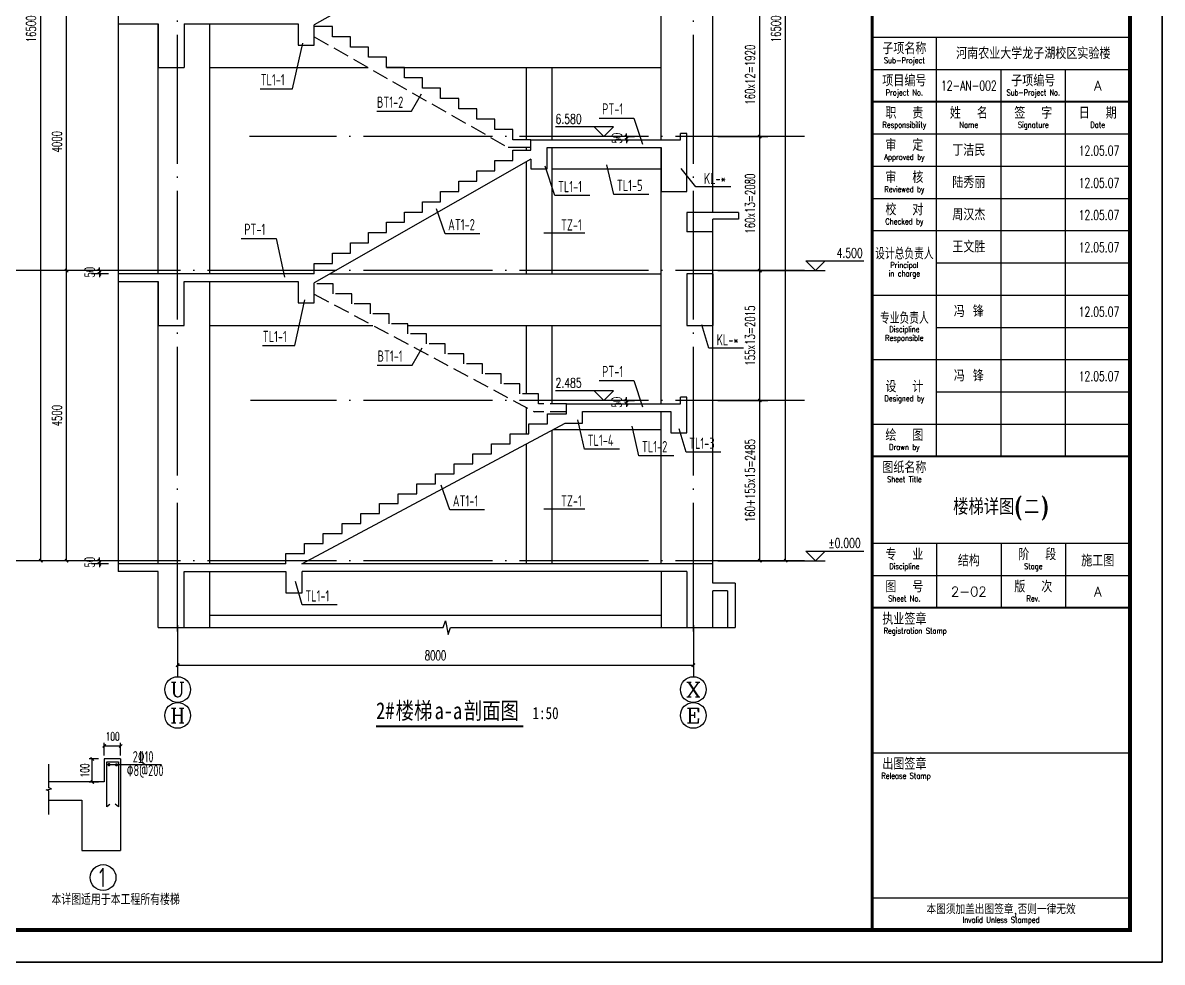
# Model space of a CAD drawing. Extents: x 239268 to 489116, y -316056 to -246175.
# Drawn here: x 287227 to 304902, y -311002 to -296427 of the extents above; entities that cross this region are included whole.
import ezdxf
from ezdxf.enums import TextEntityAlignment as Align

# ---------------------------------------------------------------- set-up
doc = ezdxf.new("R2010")
doc.units = 0
doc.header["$LTSCALE"] = 1000
doc.header["$MEASUREMENT"] = 0
doc.linetypes.add('DASH', pattern=[0.35, 0.25, -0.1])
doc.linetypes.add('DOTE', pattern=[2.42, 2, -0.2, 0.02, -0.2])
doc.layers.get('0').update_dxf_attribs({"linetype": 'CONTINUOUS'})
doc.layers.get('Defpoints').update_dxf_attribs({"color": 6, "linetype": 'CONTINUOUS'})
for name, color, linetype in [('3-ban', 84, 'CONTINUOUS'), ('3-liang-s', 120, 'CONTINUOUS'), ('A-STRUC', 4, 'CONTINUOUS'), ('A-墙线', 2, 'CONTINUOUS'), ('AXIS', 3, 'CONTINUOUS'), ('AXIS_TEXT', 7, 'CONTINUOUS'), ('DIM', 4, 'CONTINUOUS'), ('DIM_ELEV', 3, 'CONTINUOUS'), ('DIM_SYMB', 3, 'CONTINUOUS'), ('DOTE', 26, 'DOTE'), ('MY轴线尺寸', 3, 'CONTINUOUS'), ('PUB_DIM', 3, 'CONTINUOUS'), ('PUB_TEXT', 7, 'CONTINUOUS'), ('rein', 1, 'CONTINUOUS'), ('s-plane-dim', 11, 'CONTINUOUS'), ('WALL', 2, 'CONTINUOUS'), ('图框', 85, 'CONTINUOUS'), ('看线', 87, 'CONTINUOUS')]:
    doc.layers.add(name, color=color, linetype=linetype)
doc.styles.add('_TCH_AXIS', font='COMPLEX', dxfattribs={"bigfont": 'GBCBIG'})
doc.styles.add('_TCH_DIM', font='SIMPLEX', dxfattribs={"bigfont": 'GBCBIG'})
doc.styles.add('COMPLEX', font='COMPLEX')
doc.styles.add('DIM_FONT', font='SIMPLEX.shx', dxfattribs={"width": 0.65})
doc.styles.add('TKZ1_tjhts.shx', font='tjromant.shx', dxfattribs={"bigfont": 'tjhts.shx'})
doc.styles.add('TKZ2_tjkts.shx', font='tjromant.shx', dxfattribs={"bigfont": 'tjkts.shx'})
doc.styles.add('TSSD_Rein', font='Tssdeng.shx', dxfattribs={"width": 0.7, "bigfont": 'hztxt.shx'})
doc.styles.add('房间名称', font='SIMHEI.TTF', dxfattribs={"width": 0.8})
doc.dimstyles.new('DIMN50', dxfattribs={"dimscale": 0.5, "dimtxt": 300, "dimasz": 100, "dimexe": 250, "dimexo": 300, "dimgap": 150, "dimtad": 1, "dimdec": 0, "dimzin": 0, "dimdsep": 46, "dimtxsty": 'DIM_FONT', "dimblk": 'ARCHTICK', "dimcen": 0.09, "dimclrt": 7, "dimazin": 2, "dimtfac": 1, "dimtdec": 0, "dimtix": 1, "dimtmove": 2, "dimatfit": 3, "dimfxl": 0, "dimtolj": 1, "dimtzin": 0, "dimarcsym": 0})

# ---------------------------------------------------------------- blocks, each defined once
blk = doc.blocks.new('_ArchTick')
at = {"color": 0, "linetype": 'ByBlock', "const_width": 0.4}
blk.add_lwpolyline([(-0.5, -0.5), (0.5, 0.5)], dxfattribs=at)
blk = doc.blocks.new('*D500')
at = {"layer": 'AXIS', "color": 0, "lineweight": -2}
for p, q in [((289629, -305801), (289629, -306518)), ((297629, -305801), (297629, -306518)), ((289629, -306393), (297629, -306393))]:
    blk.add_line(p, q, dxfattribs=at)
at = {"layer": 'Defpoints', "color": 0}
for p in [(289629, -305651), (297629, -305651), (297629, -306393)]:
    blk.add_point(p, dxfattribs=at)
at = {"layer": 'AXIS', "color": 0, "lineweight": -2, "xscale": 50, "yscale": 50, "zscale": 50, "rotation": 180}
blk.add_blockref('_ArchTick', (289629, -306393), dxfattribs=at)
at = {"layer": 'AXIS', "color": 0, "lineweight": -2, "xscale": 50, "yscale": 50, "zscale": 50}
blk.add_blockref('_ArchTick', (297629, -306393), dxfattribs=at)
at = {"layer": 'AXIS', "color": 7, "insert": (293629, -306243), "char_height": 150, "attachment_point": 5, "style": 'DIM_FONT'}
blk.add_mtext('\\A1;8000', dxfattribs=at)
blk = doc.blocks.new('*D501')
at = {"layer": 'Defpoints', "color": 0}
for p in [(297860, -288272), (299060, -288272), (297860, -304772)]:
    blk.add_point(p, dxfattribs=at)
at = {"layer": 'PUB_DIM', "color": 0, "lineweight": -2}
for p, q in [((298010, -288272), (299185, -288272)), ((299060, -304772), (299060, -288272)), ((298010, -304772), (299185, -304772))]:
    blk.add_line(p, q, dxfattribs=at)
at = {"layer": 'PUB_DIM', "color": 0, "lineweight": -2, "xscale": 50, "yscale": 50, "zscale": 50}
for p, rotation in [((299060, -288272), 90), ((299060, -304772), 270)]:
    blk.add_blockref('_ArchTick', p, dxfattribs=dict(at, rotation=rotation))
at = {"layer": 'PUB_DIM', "color": 7, "insert": (298910, -296522), "char_height": 150, "attachment_point": 5, "rotation": 90, "style": 'DIM_FONT'}
blk.add_mtext('\\A1;16500', dxfattribs=at)
blk = doc.blocks.new('*D502')
at = {"layer": 'Defpoints', "color": 0}
for p in [(297860, -302287), (298660, -302287), (297860, -304772)]:
    blk.add_point(p, dxfattribs=at)
at = {"layer": 'PUB_DIM', "color": 0, "lineweight": -2}
for p, q in [((298010, -302287), (298785, -302287)), ((298660, -304772), (298660, -302287)), ((298010, -304772), (298785, -304772))]:
    blk.add_line(p, q, dxfattribs=at)
at = {"layer": 'PUB_DIM', "color": 0, "lineweight": -2, "xscale": 50, "yscale": 50, "zscale": 50}
for p, rotation in [((298660, -302287), 90), ((298660, -304772), 270)]:
    blk.add_blockref('_ArchTick', p, dxfattribs=dict(at, rotation=rotation))
at = {"layer": 'PUB_DIM', "color": 7, "insert": (298510, -303530), "char_height": 150, "attachment_point": 5, "rotation": 90, "style": 'DIM_FONT'}
blk.add_mtext('\\A1;160+155x15=2485', dxfattribs=at)
blk = doc.blocks.new('*D503')
at = {"layer": 'Defpoints', "color": 0}
for p in [(297860, -300272), (298660, -300272), (297860, -302287)]:
    blk.add_point(p, dxfattribs=at)
at = {"layer": 'PUB_DIM', "color": 0, "lineweight": -2}
for p, q in [((298010, -300272), (298785, -300272)), ((298660, -302287), (298660, -300272)), ((298010, -302287), (298785, -302287))]:
    blk.add_line(p, q, dxfattribs=at)
at = {"layer": 'PUB_DIM', "color": 0, "lineweight": -2, "xscale": 50, "yscale": 50, "zscale": 50}
for p, rotation in [((298660, -300272), 90), ((298660, -302287), 270)]:
    blk.add_blockref('_ArchTick', p, dxfattribs=dict(at, rotation=rotation))
at = {"layer": 'PUB_DIM', "color": 7, "insert": (298510, -301280), "char_height": 150, "attachment_point": 5, "rotation": 90, "style": 'DIM_FONT'}
blk.add_mtext('\\A1;155x13=2015', dxfattribs=at)
blk = doc.blocks.new('*D504')
at = {"layer": 'Defpoints', "color": 0}
for p in [(297860, -298192), (298660, -298192), (297860, -300272)]:
    blk.add_point(p, dxfattribs=at)
at = {"layer": 'PUB_DIM', "color": 0, "lineweight": -2}
for p, q in [((298010, -298192), (298785, -298192)), ((298660, -300272), (298660, -298192)), ((298010, -300272), (298785, -300272))]:
    blk.add_line(p, q, dxfattribs=at)
at = {"layer": 'PUB_DIM', "color": 0, "lineweight": -2, "xscale": 50, "yscale": 50, "zscale": 50}
for p, rotation in [((298660, -298192), 90), ((298660, -300272), 270)]:
    blk.add_blockref('_ArchTick', p, dxfattribs=dict(at, rotation=rotation))
at = {"layer": 'PUB_DIM', "color": 7, "insert": (298510, -299232), "char_height": 150, "attachment_point": 5, "rotation": 90, "style": 'DIM_FONT'}
blk.add_mtext('\\A1;160x13=2080', dxfattribs=at)
blk = doc.blocks.new('*D505')
at = {"layer": 'Defpoints', "color": 0}
for p in [(297860, -296272), (298660, -296272), (297860, -298192)]:
    blk.add_point(p, dxfattribs=at)
at = {"layer": 'PUB_DIM', "color": 0, "lineweight": -2}
for p, q in [((298010, -296272), (298785, -296272)), ((298660, -298192), (298660, -296272)), ((298010, -298192), (298785, -298192))]:
    blk.add_line(p, q, dxfattribs=at)
at = {"layer": 'PUB_DIM', "color": 0, "lineweight": -2, "xscale": 50, "yscale": 50, "zscale": 50}
for p, rotation in [((298660, -296272), 90), ((298660, -298192), 270)]:
    blk.add_blockref('_ArchTick', p, dxfattribs=dict(at, rotation=rotation))
at = {"layer": 'PUB_DIM', "color": 7, "insert": (298510, -297232), "char_height": 150, "attachment_point": 5, "rotation": 90, "style": 'DIM_FONT'}
blk.add_mtext('\\A1;160x12=1920', dxfattribs=at)
blk = doc.blocks.new('*D511')
at = {"layer": 'Defpoints', "color": 0}
for p in [(287506, -288272), (288706, -288272), (288706, -304772)]:
    blk.add_point(p, dxfattribs=at)
at = {"layer": 'PUB_DIM', "color": 0, "lineweight": -2}
for p, q in [((288556, -288272), (287381, -288272)), ((287506, -304772), (287506, -288272)), ((288556, -304772), (287381, -304772))]:
    blk.add_line(p, q, dxfattribs=at)
at = {"layer": 'PUB_DIM', "color": 0, "lineweight": -2, "xscale": 50, "yscale": 50, "zscale": 50}
for p, rotation in [((287506, -288272), 90), ((287506, -304772), 270)]:
    blk.add_blockref('_ArchTick', p, dxfattribs=dict(at, rotation=rotation))
at = {"layer": 'PUB_DIM', "color": 7, "insert": (287356, -296522), "char_height": 150, "attachment_point": 5, "rotation": 90, "style": 'DIM_FONT'}
blk.add_mtext('\\A1;16500', dxfattribs=at)
blk = doc.blocks.new('*D512')
at = {"layer": 'Defpoints', "color": 0}
for p in [(287906, -300272), (288706, -300272), (288706, -304772)]:
    blk.add_point(p, dxfattribs=at)
at = {"layer": 'PUB_DIM', "color": 0, "lineweight": -2}
for p, q in [((288556, -300272), (287781, -300272)), ((287906, -304772), (287906, -300272)), ((288556, -304772), (287781, -304772))]:
    blk.add_line(p, q, dxfattribs=at)
at = {"layer": 'PUB_DIM', "color": 0, "lineweight": -2, "xscale": 50, "yscale": 50, "zscale": 50}
for p, rotation in [((287906, -300272), 90), ((287906, -304772), 270)]:
    blk.add_blockref('_ArchTick', p, dxfattribs=dict(at, rotation=rotation))
at = {"layer": 'PUB_DIM', "color": 7, "insert": (287756, -302522), "char_height": 150, "attachment_point": 5, "rotation": 90, "style": 'DIM_FONT'}
blk.add_mtext('\\A1;4500', dxfattribs=at)
blk = doc.blocks.new('*D513')
at = {"layer": 'Defpoints', "color": 0}
for p in [(287906, -296272), (288706, -296272), (288706, -300272)]:
    blk.add_point(p, dxfattribs=at)
at = {"layer": 'PUB_DIM', "color": 0, "lineweight": -2}
for p, q in [((288556, -296272), (287781, -296272)), ((287906, -300272), (287906, -296272)), ((288556, -300272), (287781, -300272))]:
    blk.add_line(p, q, dxfattribs=at)
at = {"layer": 'PUB_DIM', "color": 0, "lineweight": -2, "xscale": 50, "yscale": 50, "zscale": 50}
for p, rotation in [((287906, -296272), 90), ((287906, -300272), 270)]:
    blk.add_blockref('_ArchTick', p, dxfattribs=dict(at, rotation=rotation))
at = {"layer": 'PUB_DIM', "color": 7, "insert": (287756, -298272), "char_height": 150, "attachment_point": 5, "rotation": 90, "style": 'DIM_FONT'}
blk.add_mtext('\\A1;4000', dxfattribs=at)
blk = doc.blocks.new('_AXISO')
blk.add_circle((0, 0), 0.5)
at = {"layer": 'AXIS_TEXT', "style": 'COMPLEX', "width": 1.041667}
blk.add_attdef('A', text='', height=0.56, dxfattribs=at).set_placement((-0.25, -0.28), (0.25, -0.28), align=Align.FIT)
blk = doc.blocks.new('TJAD_TK_A1')
for p, q in [((1251.38, 643.45), (1331.38, 643.45)), ((1271.38, 513.45), (1271.38, 643.45)), ((1251.38, 633.45), (1331.38, 633.45)), ((1291.38, 513.45), (1291.38, 633.45)), ((1311.38, 513.45), (1311.38, 633.45)), ((1251.38, 613.45), (1331.38, 613.45)), ((1251.38, 603.45), (1331.38, 603.45)), ((1251.38, 593.45), (1331.38, 593.45)), ((1251.38, 583.45), (1331.38, 583.45)), ((1271.38, 573.45), (1331.38, 573.45)), ((1251.38, 563.45), (1331.38, 563.45)), ((1271.38, 553.45), (1331.38, 553.45)), ((1251.38, 543.45), (1331.38, 543.45)), ((1271.38, 533.45), (1331.38, 533.45)), ((1251.38, 523.45), (1331.38, 523.45)), ((1251.38, 486.45), (1331.38, 486.45)), ((1271.38, 486.45), (1271.38, 466.45)), ((1291.38, 486.45), (1291.38, 466.45)), ((1311.38, 486.45), (1311.38, 466.45)), ((1251.38, 476.45), (1331.38, 476.45)), ((1251.38, 421.45), (1331.38, 421.45)), ((1251.38, 376.45), (1331.38, 376.45))]:
    blk.add_line(p, q)
for points, const_width in [([(1251.38, 940.45), (1251.38, 366.45)], 1), ([(1251.38, 623.45), (1331.38, 623.45)], 0.6), ([(1251.38, 513.45), (1331.38, 513.45)], 0.6), ([(1251.38, 466.45), (1331.38, 466.45)], 0.6)]:
    blk.add_lwpolyline(points, dxfattribs=dict(const_width=const_width))
at = {"layer": '图框'}
for p, q in [((1341.38, 356.45), (1341.38, 950.45)), ((500.38, 356.45), (1341.38, 356.45))]:
    blk.add_line(p, q, dxfattribs=at)
at = {"layer": '图框', "const_width": 1.2}
blk.add_lwpolyline([(1331.38, 940.45), (525.38, 940.45), (525.38, 366.45), (1331.38, 366.45)], close=True, dxfattribs=at)
at = {"style": 'TKZ2_tjkts.shx'}
for s, height, p in [('子项名称', 3.6, (1261.38, 640)), ('项目编号', 3.6, (1261.38, 630)), ('签  字', 3.6, (1301.38, 620)), ('职  责', 3.6, (1261.38, 620)), ('姓  名', 3.6, (1281.38, 620)), ('日  期', 3.6, (1321.38, 620)), ('审  定', 3.6, (1261.38, 610)), ('审  核', 3.6, (1261.38, 600)), ('校  对', 3.6, (1261.38, 590)), ('设  计', 3.6, (1261.38, 535.1)), ('绘  图', 3.6, (1261.38, 520)), ('图纸名称', 3.6, (1261.38, 510)), ('专  业', 3.6, (1261.38, 483)), (' 阶  段', 3.6, (1301.38, 483)), ('图  号', 3.6, (1261.38, 473)), ('版  次', 3.6, (1301.38, 473)), ('执业签章', 3.6, (1261.38, 463)), ('出图签章', 3.6, (1261.38, 418)), ('本图须加盖出图签章,否则一律无效', 3, (1291.38, 372.88))]:
    blk.add_text(s, height=height, dxfattribs=at).set_placement(p, align=Align.MIDDLE_CENTER)
at = {"style": 'TKZ2_tjkts.shx', "width": 0.8}
for s, height, p in [('Sub-Project', 1.8, (1261.38, 636.3)), ('Project No.', 1.8, (1261.38, 626.3)), ('Responsibility', 1.8, (1261.38, 616.3)), ('Name', 1.8, (1281.38, 616.3)), ('Signature', 1.8, (1301.38, 616.3)), ('Date', 1.8, (1321.38, 616.3)), ('Approved by', 1.8, (1261.38, 606.3)), ('Reviewed by', 1.8, (1261.38, 596.3)), ('Checked by', 1.8, (1261.38, 586.3)), ('设计总负责人', 3.6, (1261.38, 576.33)), ('Principal', 1.8, (1261.38, 572.8)), ('in charge', 1.8, (1261.38, 570.15)), ('专业负责人', 3.6, (1261.38, 556.33)), ('Discipline', 1.8, (1261.38, 552.87)), ('Responsible', 1.8, (1261.38, 550.15)), ('Designed by', 1.8, (1261.38, 531.4)), ('Drawn by', 1.8, (1261.38, 516.3)), ('Sheet Title', 1.8, (1261.38, 506.3)), ('Discipline', 1.8, (1261.38, 479.3)), ('Stage', 1.8, (1301.38, 479.3)), ('Sheet No.', 1.8, (1261.38, 469.3)), ('Rev.', 1.8, (1301.38, 469.3)), ('Registration Stamp', 1.8, (1264.74, 459.3)), ('Release Stamp', 1.8, (1261.89, 414.3)), ('Invalid Unless Stamped', 1.8, (1291.38, 369.62))]:
    blk.add_text(s, height=height, dxfattribs=at).set_placement(p, align=Align.MIDDLE_CENTER)
at = {"layer": '图框', "style": 'TKZ2_tjkts.shx'}
blk.add_text('子项编号', height=3.6, dxfattribs=at).set_placement((1301.38, 630), align=Align.MIDDLE_CENTER)
at = {"layer": '图框', "style": 'TKZ2_tjkts.shx', "width": 0.7}
blk.add_text('Sub-Project No.', height=1.8, dxfattribs=at).set_placement((1301.38, 626.3), align=Align.MIDDLE_CENTER)
blk = doc.blocks.new('*D706')
at = {"layer": 'Defpoints', "color": 0}
for p in [(288744, -307647), (288490, -307847), (288744, -307847)]:
    blk.add_point(p, dxfattribs=at)
at = {"layer": 'DIM', "lineweight": -2}
for p, q in [((288490, -307797), (288490, -307597)), ((288490, -307647), (288744, -307647)), ((288744, -307797), (288744, -307597))]:
    blk.add_line(p, q, dxfattribs=at)
at = {"layer": 'DIM', "lineweight": -2, "xscale": 50, "yscale": 50, "zscale": 50, "rotation": 180}
blk.add_blockref('_ArchTick', (288490, -307647), dxfattribs=at)
at = {"layer": 'DIM', "lineweight": -2, "xscale": 50, "yscale": 50, "zscale": 50}
blk.add_blockref('_ArchTick', (288744, -307647), dxfattribs=at)
at = {"layer": 'DIM', "color": 3, "insert": (288621, -307499), "char_height": 130, "attachment_point": 5, "style": 'DIM_FONT'}
blk.add_mtext('\\A1;100', dxfattribs=at)
blk = doc.blocks.new('*D707')
at = {"layer": 'Defpoints', "color": 0}
for p in [(288304, -307847), (288450, -307847), (288450, -308206)]:
    blk.add_point(p, dxfattribs=at)
at = {"layer": 'DIM', "lineweight": -2}
for p, q in [((288400, -307847), (288254, -307847)), ((288304, -308206), (288304, -307847)), ((288400, -308206), (288254, -308206))]:
    blk.add_line(p, q, dxfattribs=at)
at = {"layer": 'DIM', "lineweight": -2, "xscale": 50, "yscale": 50, "zscale": 50}
for p, rotation in [((288304, -307847), 90), ((288304, -308206), 270)]:
    blk.add_blockref('_ArchTick', p, dxfattribs=dict(at, rotation=rotation))
at = {"layer": 'DIM', "color": 3, "insert": (288189, -308026), "char_height": 130, "attachment_point": 5, "rotation": 90, "style": 'DIM_FONT'}
blk.add_mtext('\\A1;100', dxfattribs=at)
blk = doc.blocks.new('*D718')
at = {"layer": '3-liang-s', "color": 0, "lineweight": -2}
for p, q in [((288415, -304772), (288415, -304722)), ((288556, -304772), (288290, -304772)), ((288556, -304822), (288290, -304822)), ((288415, -304772), (288415, -304822)), ((288415, -304822), (288415, -304872))]:
    blk.add_line(p, q, dxfattribs=at)
at = {"layer": 'Defpoints', "color": 0}
for p in [(288415, -304822), (288706, -304772), (288706, -304822)]:
    blk.add_point(p, dxfattribs=at)
at = {"layer": '3-liang-s', "color": 0, "lineweight": -2, "xscale": 50, "yscale": 50, "zscale": 50}
for p, rotation in [((288415, -304772), 270), ((288415, -304822), 90)]:
    blk.add_blockref('_ArchTick', p, dxfattribs=dict(at, rotation=rotation))
at = {"layer": '3-liang-s', "color": 7, "insert": (288265, -304797), "char_height": 150, "attachment_point": 5, "rotation": 90, "style": 'DIM_FONT'}
blk.add_mtext('\\A1;50', dxfattribs=at)
blk = doc.blocks.new('*D719')
at = {"layer": '3-liang-s', "color": 0, "lineweight": -2}
for p, q in [((296591, -302287), (296591, -302237)), ((296553, -302287), (296716, -302287)), ((296553, -302337), (296716, -302337)), ((296591, -302287), (296591, -302337)), ((296591, -302337), (296591, -302387))]:
    blk.add_line(p, q, dxfattribs=at)
at = {"layer": 'Defpoints', "color": 0}
for p in [(296403, -302287), (296403, -302337), (296591, -302337)]:
    blk.add_point(p, dxfattribs=at)
at = {"layer": '3-liang-s', "color": 0, "lineweight": -2, "xscale": 50, "yscale": 50, "zscale": 50}
for p, rotation in [((296591, -302287), 270), ((296591, -302337), 90)]:
    blk.add_blockref('_ArchTick', p, dxfattribs=dict(at, rotation=rotation))
at = {"layer": '3-liang-s', "color": 7, "insert": (296441, -302312), "char_height": 150, "attachment_point": 5, "rotation": 90, "style": 'DIM_FONT'}
blk.add_mtext('\\A1;50', dxfattribs=at)
blk = doc.blocks.new('*D720')
at = {"layer": '3-liang-s', "color": 0, "lineweight": -2}
for p, q in [((296592, -298192), (296592, -298142)), ((296592, -298192), (296592, -298242)), ((296592, -298242), (296592, -298292)), ((296597, -298192), (296717, -298192)), ((296597, -298242), (296717, -298242))]:
    blk.add_line(p, q, dxfattribs=at)
at = {"layer": 'Defpoints', "color": 0}
for p in [(296447, -298192), (296447, -298242), (296592, -298242)]:
    blk.add_point(p, dxfattribs=at)
at = {"layer": '3-liang-s', "color": 0, "lineweight": -2, "xscale": 50, "yscale": 50, "zscale": 50}
for p, rotation in [((296592, -298192), 270), ((296592, -298242), 90)]:
    blk.add_blockref('_ArchTick', p, dxfattribs=dict(at, rotation=rotation))
at = {"layer": '3-liang-s', "color": 7, "insert": (296442, -298217), "char_height": 150, "attachment_point": 5, "rotation": 90, "style": 'DIM_FONT'}
blk.add_mtext('\\A1;50', dxfattribs=at)
blk = doc.blocks.new('*D723')
at = {"layer": '3-liang-s', "color": 0, "lineweight": -2}
for p, q in [((288556, -300272), (288290, -300272)), ((288415, -300272), (288415, -300222)), ((288415, -300272), (288415, -300322)), ((288556, -300322), (288290, -300322)), ((288415, -300322), (288415, -300372))]:
    blk.add_line(p, q, dxfattribs=at)
at = {"layer": 'Defpoints', "color": 0}
for p in [(288706, -300272), (288415, -300322), (288706, -300322)]:
    blk.add_point(p, dxfattribs=at)
at = {"layer": '3-liang-s', "color": 0, "lineweight": -2, "xscale": 50, "yscale": 50, "zscale": 50}
for p, rotation in [((288415, -300272), 270), ((288415, -300322), 90)]:
    blk.add_blockref('_ArchTick', p, dxfattribs=dict(at, rotation=rotation))
at = {"layer": '3-liang-s', "color": 7, "insert": (288265, -300297), "char_height": 150, "attachment_point": 5, "rotation": 90, "style": 'DIM_FONT'}
blk.add_mtext('\\A1;50', dxfattribs=at)

msp = doc.modelspace()

# ---------------------------------------------------------------- linework, layer by layer
at = {"layer": '3-ban'}
msp.add_line((288545.1, -307933.6), (289378.3, -307933.6), dxfattribs=at)
for points in [[(290909.5, -297450.6), (291411, -297450.6), (291570.5, -296742.8)], [(292717.1, -297799.4), (293257.9, -297799.4), (293412.7, -297529.7)], [(296167.3, -297904.2), (296708, -297904.2), (296838.3, -298311.3)], [(296023, -299108.6), (295482.2, -299108.6), (295328, -298650.2)], [(296936.1, -299090.3), (296395.3, -299090.3), (296289.3, -298631.9)], [(298209.6, -298974.4), (297668.8, -298974.4), (297439.3, -298688.9)], [(294318.6, -299699), (293777.8, -299699), (293644.7, -299315.5)], [(290615.5, -299771.5), (291156.2, -299771.5), (291287.3, -300374.8)], [(295947.1, -299692.7), (295308.3, -299692.7)], [(290943.2, -301434), (291444.7, -301434), (291604.2, -300726.2)], [(298407.4, -301477.2), (297866.6, -301477.2), (297760.6, -301114.6)], [(292726.4, -301737.8), (293267.2, -301737.8), (293422, -301468.1)], [(296167.3, -301977.6), (296708, -301977.6), (296838.3, -302384.7)], [(296482.5, -303044.3), (295941.7, -303044.3), (295835.8, -302586)], [(297325, -303143.2), (296784.2, -303143.2), (296678.2, -302684.9)], [(298057, -303089.9), (297516.2, -303089.9), (297410.2, -302727.4)], [(294391.2, -303984.5), (293850.4, -303984.5), (293717.2, -303601)], [(295947.1, -303973.9), (295308.3, -303973.9)], [(292102.6, -305458.5), (291561.8, -305458.5), (291455.8, -305096)]]:
    msp.add_lwpolyline(points, dxfattribs=at)
at = {"layer": '3-liang-s'}
for p, q in [((297928.9, -299372.4), (297928.9, -289122.4)), ((297128.9, -298242.4), (297128.9, -294362.4)), ((289328.9, -300322.4), (289328.9, -296442.4)), ((290128.9, -300322.4), (290128.9, -296442.4)), ((290128.9, -297122.4), (292586.8, -297122.4)), ((292868.9, -297122.4), (297128.9, -297122.4)), ((295033.9, -297122.4), (295033.9, -298242.4)), ((295433.9, -297122.4), (295433.9, -298242.4)), ((295033.9, -298362.4), (295033.9, -298402.4)), ((295433.9, -298362.4), (295433.9, -300322.4)), ((297128.9, -302337.4), (297128.9, -298362.4)), ((295033.9, -298583.4), (295033.9, -300322.4)), ((295433.9, -298692.4), (297128.9, -298692.4)), ((297928.9, -304822.4), (297928.9, -299472.4)), ((289328.9, -304822.4), (289328.9, -300442.4)), ((290128.9, -304822.4), (290128.9, -300442.4)), ((291990.8, -300322.4), (297128.9, -300322.4)), ((290128.9, -301122.4), (292658.7, -301122.4)), ((293198.9, -301122.4), (297128.9, -301122.4)), ((295033.9, -301122.4), (295033.9, -302182.4)), ((295433.9, -301122.4), (295433.9, -302337.4)), ((295033.9, -302391.9), (295033.9, -302802.4)), ((297128.9, -304822.4), (297128.9, -302457.4)), ((295433.9, -302748.7), (295433.9, -304822.4)), ((295455.1, -302737.4), (297128.9, -302737.4)), ((295033.9, -302962.5), (295033.9, -304822.4)), ((289328.9, -305810.1), (289328.9, -304942.4)), ((290128.9, -305810.1), (290128.9, -304942.4)), ((297128.9, -304942.4), (297128.9, -305810.1)), ((297128.9, -305622.4), (290128.9, -305622.4))]:
    msp.add_line(p, q, dxfattribs=at)
at = {"layer": 'A-STRUC'}
for p, q in [((288744.3, -307846.6), (288490.5, -307846.6)), ((288490.5, -307846.6), (288490.5, -308205.6)), ((288744.3, -307846.6), (288744.3, -309270.3)), ((288490.5, -308205.6), (287628.8, -308205.6)), ((287628.8, -308485.6), (288144.3, -308485.6)), ((288144.3, -308485.6), (288144.3, -309270.3)), ((288144.3, -309270.3), (288744.3, -309270.3))]:
    msp.add_line(p, q, dxfattribs=at)
at = {"layer": 'A-墙线'}
for p, q in [((289328.9, -296442.4), (289328.9, -297122.4)), ((289728.9, -296442.4), (289728.9, -297122.4)), ((289328.9, -300442.4), (289328.9, -301122.4))]:
    msp.add_line(p, q, dxfattribs=at)
at = {"layer": 'AXIS'}
for p, q in [((289628.9, -305772.4), (289628.9, -306572.4)), ((297628.9, -305772.4), (297628.9, -306572.4)), ((289628.9, -306972.4), (289628.9, -306972.4)), ((297628.9, -306972.4), (297628.9, -306972.4))]:
    msp.add_line(p, q, dxfattribs=at)
at = {"layer": 'DIM_ELEV'}
for p, q in [((296391.2, -298042.4), (295491.2, -298042.4)), ((296241.2, -298192.4), (296091.2, -298042.4)), ((296241.2, -298192.4), (296391.2, -298042.4)), ((299521.5, -300272.4), (299371.5, -300122.4)), ((299371.5, -300122.4), (300271.5, -300122.4)), ((299521.5, -300272.4), (299671.5, -300122.4)), ((287906.3, -300272.4), (286895.3, -300272.4)), ((298660.5, -300272.4), (299671.5, -300272.4)), ((296391.2, -302137.4), (295491.2, -302137.4)), ((296241.2, -302287.4), (296091.2, -302137.4)), ((296241.2, -302287.4), (296391.2, -302137.4)), ((299521.5, -304772.4), (299371.5, -304622.4)), ((299371.5, -304622.4), (300271.5, -304622.4)), ((299521.5, -304772.4), (299671.5, -304622.4)), ((287906.3, -304772.4), (286895.3, -304772.4)), ((298660.5, -304772.4), (299671.5, -304772.4))]:
    msp.add_line(p, q, dxfattribs=at)
at = {"layer": 'DIM_SYMB'}
for points in [[(288706.3, -287348.3), (288706.3, -294301.1), (288811.3, -294339.3), (288601.3, -294376.4), (288706.3, -294413.6), (288706.3, -304942.4)], [(289328.9, -305810.1), (293747.8, -305810.1), (293786, -305705.1), (293823, -305915.1), (293860.3, -305810.1), (298279.1, -305810.1)], [(287628.8, -308709), (287628.8, -308341.5), (287586.8, -308326.2), (287670.8, -308311.4), (287628.8, -308296.5), (287628.8, -307929)]]:
    msp.add_lwpolyline(points, dxfattribs=at)
at = {"layer": 'DIM_SYMB', "const_width": 35}
msp.add_lwpolyline([(292707.5, -307341.5), (294992.7, -307341.5)], dxfattribs=at)
at = {"layer": 'DOTE'}
for p, q in [((289628.9, -305872.4), (289628.9, -286650)), ((297628.9, -305872.4), (297628.9, -286650)), ((299351.5, -298192.4), (290742.8, -298192.4)), ((299351.5, -300272.4), (287906.3, -300272.4)), ((299351.5, -302287.4), (290759.3, -302287.4)), ((299351.5, -304772.4), (287906.3, -304772.4))]:
    msp.add_line(p, q, dxfattribs=at)
at = {"layer": 'MY轴线尺寸', "color": 1}
msp.add_circle((288472.3, -309688.3), 200, dxfattribs=at)
at = {"layer": 'rein', "flags": 128}
msp.add_lwpolyline([(288577, -308552.3), (288530.1, -308592.1), (288530.1, -307894), (288710.8, -307894), (288710.8, -308590.8), (288661.8, -308549.8)], dxfattribs=at)
at = {"layer": 'rein', "const_width": 25}
for points in [[(288563.1, -307949.3, 1), (288563.1, -307924.3, 1)], [(288679.9, -307951.6, 1), (288679.9, -307926.6, 1)]]:
    msp.add_lwpolyline(points, format="xyb", close=True, dxfattribs=at)
at = {"layer": 'WALL'}
for p, q in [((295108.9, -294540.6), (291748.9, -296460.6)), ((288706.3, -296442.4), (289328.9, -296442.4)), ((289728.9, -296442.4), (291498.9, -296442.4)), ((289328.9, -297122.4), (289728.9, -297122.4)), ((295108.9, -298540.6), (291748.9, -300460.6)), ((298328.9, -299372.4), (297528.9, -299372.4)), ((297528.9, -299372.4), (297528.9, -299672.4)), ((298328.9, -299372.4), (298328.9, -299472.4)), ((298328.9, -299472.4), (297928.9, -299472.4)), ((297928.9, -299672.4), (297928.9, -299472.4)), ((297928.9, -299672.4), (297528.9, -299672.4)), ((291748.9, -300322.4), (288706.3, -300322.4)), ((288706.3, -300442.4), (289328.9, -300442.4)), ((297928.9, -300322.4), (297528.9, -300322.4)), ((297528.9, -300322.4), (297528.9, -301122.4)), ((297928.9, -300322.4), (297928.9, -301122.4)), ((289328.9, -301122.4), (289728.9, -301122.4)), ((297528.9, -301122.4), (297928.9, -301122.4)), ((297428.9, -302337.4), (297428.9, -302237.4)), ((291308.9, -304822.4), (288706.3, -304822.4)), ((297928.9, -304822.4), (291554.2, -304822.4)), ((297928.9, -305122.4), (297928.9, -304822.4)), ((297528.9, -304942.4), (291558.9, -304942.4)), ((297528.9, -304942.4), (297528.9, -305810.1)), ((298279.1, -305122.4), (297928.9, -305122.4)), ((297928.9, -305810.1), (297928.9, -305242.4)), ((298159.1, -305242.4), (297928.9, -305242.4)), ((298159.1, -305242.4), (298159.1, -305810.1)), ((298279.1, -305122.4), (298279.1, -305810.1))]:
    msp.add_line(p, q, dxfattribs=at)
for points in [[(291498.9, -296442.4), (291498.9, -296772.4), (291748.9, -296772.4), (291748.9, -296460.6)], [(291748.9, -300322.4), (291748.9, -300162.4), (292028.9, -300162.4), (292028.9, -300002.4), (292308.9, -300002.4), (292308.9, -299842.4), (292588.9, -299842.4), (292588.9, -299682.4), (292868.9, -299682.4), (292868.9, -299522.4), (293148.9, -299522.4), (293148.9, -299362.4), (293428.9, -299362.4), (293428.9, -299202.4), (293708.9, -299202.4), (293708.9, -299042.4), (293988.9, -299042.4), (293988.9, -298882.4), (294268.9, -298882.4), (294268.9, -298722.4), (294548.9, -298722.4), (294548.9, -298562.4), (294828.9, -298562.4), (294828.9, -298402.4), (295108.9, -298402.4), (295108.9, -298242.4), (297428.9, -298242.4), (297428.9, -298142.4)], [(295108.9, -298540.6), (295108.9, -298692.4), (295358.9, -298692.4), (295358.9, -298362.4), (297128.9, -298362.4), (297128.9, -299042.4), (297528.9, -299042.4), (297528.9, -298142.4), (297428.9, -298142.4)], [(289728.9, -301122.4), (289728.9, -300442.4), (291498.9, -300442.4), (291498.9, -300772.4), (291748.9, -300772.4), (291748.9, -300460.6)], [(291554.2, -304822.4), (295642.2, -302637.4), (295908.9, -302637.4), (295908.9, -302457.4), (297278.9, -302457.4), (297278.9, -302787.4), (297528.9, -302787.4), (297528.9, -302237.4), (297428.9, -302237.4)], [(291308.9, -304822.4), (291308.9, -304662.4), (291598.9, -304662.4), (291598.9, -304507.4), (291888.9, -304507.4), (291888.9, -304352.4), (292178.9, -304352.4), (292178.9, -304197.4), (292468.9, -304197.4), (292468.9, -304042.4), (292758.9, -304042.4), (292758.9, -303887.4), (293048.9, -303887.4), (293048.9, -303732.4), (293338.9, -303732.4), (293338.9, -303577.4), (293628.9, -303577.4), (293628.9, -303422.4), (293918.9, -303422.4), (293918.9, -303267.4), (294208.9, -303267.4), (294208.9, -303112.4), (294498.9, -303112.4), (294498.9, -302957.4), (294788.9, -302957.4), (294788.9, -302802.4), (295078.9, -302802.4), (295078.9, -302647.4), (295368.9, -302647.4), (295368.9, -302492.4), (295658.9, -302492.4), (295658.9, -302337.4), (297428.9, -302337.4)], [(289328.9, -305430.9), (289328.9, -304942.4), (288706.3, -304942.4)], [(289728.9, -305810.1), (289728.9, -304942.4), (291308.9, -304942.4), (291308.9, -305272.4), (291558.9, -305272.4), (291558.9, -304942.4)]]:
    msp.add_lwpolyline(points, dxfattribs=at)
at = {"layer": '图框'}
msp.add_lwpolyline([(262852.4, -281301.7), (304902.4, -281301.7), (304902.4, -311001.7), (262852.4, -311001.7)], close=True, dxfattribs=at)
at = {"layer": '看线', "color": 251, "linetype": 'DASH'}
for p, q in [((291748.9, -296643.6), (294756.8, -298362.4)), ((291748.9, -300636.1), (295164, -302461.4)), ((295658.9, -302461.4), (295164, -302461.4))]:
    msp.add_line(p, q, dxfattribs=at)
at = {"layer": '看线', "color": 251}
msp.add_line((295108.9, -298362.4), (294756.8, -298362.4), dxfattribs=at)
msp.add_lwpolyline([(295108.9, -298242.4), (294828.9, -298242.4), (294828.9, -298082.4), (294548.9, -298082.4), (294548.9, -297922.4), (294268.9, -297922.4), (294268.9, -297762.4), (293988.9, -297762.4), (293988.9, -297602.4), (293708.9, -297602.4), (293708.9, -297442.4), (293428.9, -297442.4), (293428.9, -297282.4), (293148.9, -297282.4), (293148.9, -297122.4), (292868.9, -297122.4), (292868.9, -296962.4), (292588.9, -296962.4), (292588.9, -296802.4), (292308.9, -296802.4), (292308.9, -296642.4), (292028.9, -296642.4), (292028.9, -296482.4), (291748.9, -296482.4)], dxfattribs=at)
at = {"layer": '看线', "color": 251, "linetype": 'DASH'}
msp.add_lwpolyline([(295658.9, -302337.4), (295228.9, -302337.4), (295228.9, -302182.4), (294938.9, -302182.4), (294938.9, -302027.4), (294648.9, -302027.4), (294648.9, -301872.4), (294358.9, -301872.4), (294358.9, -301717.4), (294068.9, -301717.4), (294068.9, -301562.4), (293778.9, -301562.4), (293778.9, -301407.4), (293488.9, -301407.4), (293488.9, -301252.4), (293198.9, -301252.4), (293198.9, -301097.4), (292908.9, -301097.4), (292908.9, -300942.4), (292618.9, -300942.4), (292618.9, -300787.4), (292328.9, -300787.4), (292328.9, -300632.4), (292038.9, -300632.4), (292038.9, -300477.4), (291748.9, -300477.4)], dxfattribs=at)

# ---------------------------------------------------------------- block references
at = {"layer": 'AXIS'}
ref = msp.add_blockref('_AXISO', (289628.9, -306772.4), dxfattribs=dict(at, xscale=400, yscale=400, zscale=400))
ref.add_attrib('A', 'U', dxfattribs={"layer": 'AXIS_TEXT', "height": 226.3, "style": '_TCH_AXIS', "width": 1.05}).set_placement((289515.8, -306885.5), (289742.1, -306885.5), align=Align.FIT)
ref = msp.add_blockref('_AXISO', (297628.9, -306772.4), dxfattribs=dict(at, xscale=400, yscale=400, zscale=400))
ref.add_attrib('A', 'X', dxfattribs={"layer": 'AXIS_TEXT', "height": 226.3, "style": '_TCH_AXIS', "width": 1.166667}).set_placement((297515.8, -306885.5), (297742.1, -306885.5), align=Align.FIT)
ref = msp.add_blockref('_AXISO', (289628.9, -307172.4), dxfattribs=dict(at, xscale=400, yscale=400, zscale=400))
ref.add_attrib('A', 'H', dxfattribs={"layer": 'AXIS_TEXT', "height": 226.3, "style": '_TCH_AXIS', "width": 1.05}).set_placement((289515.8, -307285.5), (289742.1, -307285.5), align=Align.FIT)
ref = msp.add_blockref('_AXISO', (297628.9, -307172.4), dxfattribs=dict(at, xscale=400, yscale=400, zscale=400))
ref.add_attrib('A', 'E', dxfattribs={"layer": 'AXIS_TEXT', "height": 226.3, "style": '_TCH_AXIS', "width": 1.3125}).set_placement((297515.8, -307285.5), (297742.1, -307285.5), align=Align.FIT)
at = {"layer": '图框', "xscale": 50, "yscale": 50, "zscale": 50}
msp.add_blockref('TJAD_TK_A1', (237833.4, -328824.2), dxfattribs=at)

# ---------------------------------------------------------------- texts
at = {"layer": '3-ban', "style": 'TSSD_Rein', "width": 0.7}
for s, p in [('TL1-1', (290916, -297397.5)), ('BT1-2', (292720.6, -297746.2)), ('PT-1', (296214.1, -297851.1)), ('TL1-1', (295529, -299055.4)), ('TL1-5', (296442.1, -299037.2)), ('KL-*', (297792.7, -298929.8)), ('PT-1', (290662.3, -299718.3)), ('AT1-2', (293824.6, -299645.8)), ('TZ-1', (295576.3, -299650.2)), ('TL1-1', (290949.7, -301380.9)), ('KL-*', (297990.5, -301432.6)), ('BT1-1', (292729.9, -301684.7)), ('PT-1', (296214.1, -301924.5)), ('TL1-4', (295988.5, -302991.2)), ('TL1-2', (296831, -303090.1)), ('TL1-3', (297563, -303036.8)), ('AT1-1', (293897.2, -303931.4)), ('TZ-1', (295576.3, -303931.4)), ('TL1-1', (291608.6, -305405.4)), ('2%%13210', (288931.3, -307901.1)), ('%%1308@200', (288839, -308115)), ('本详图适用于本工程所有楼梯', (287671.6, -310115.1))]:
    msp.add_text(s, height=175, dxfattribs=at).set_placement(p)
at = {"layer": 'PUB_TEXT'}
for s, height, style, width, p in [('6.580', 148.75, '_TCH_DIM', 0.705882, (295491.2, -297992.4)), ('4.500', 148.75, '_TCH_DIM', 0.705882, (299851.5, -300072.4)), ('2.485', 148.75, '_TCH_DIM', 0.705882, (295491.2, -302087.4)), ('%%P0.000', 148.75, '_TCH_DIM', 0.705882, (299721.5, -304572.4)), ('2#', 261.39, '房间名称', 0.8, (292707.5, -307230.1)), ('楼梯', 261.39, '房间名称', 0.8, (293010, -307230.1)), ('剖面图', 261.39, '房间名称', 0.8, (294068.5, -307230.1)), ('a-a', 261.39, '房间名称', 0.8, (293614.9, -307230.1)), ('1:50', 186.71, '房间名称', 0.8, (295132.7, -307230.1))]:
    msp.add_text(s, height=height, dxfattribs=dict(at, style=style, width=width)).set_placement(p)
at = {"layer": 's-plane-dim', "style": 'TSSD_Rein', "width": 0.7}
msp.add_text('1', height=300, dxfattribs=at).set_placement((288409.8, -309837.2))
at = {"layer": '图框', "style": 'TKZ1_tjhts.shx'}
for s, height, p in [('河南农业大学龙子湖校区实验楼', 180, (302902.4, -296899.5)), ('A', 150, (303902.4, -297401.7)), ('A', 150, (303902.4, -297401.7)), ('丁洁民', 180, (301902.4, -298401.7)), ('陆秀丽', 180, (301902.4, -298901.7)), ('周汉杰', 180, (301902.4, -299401.7)), ('王文胜', 180, (301902.4, -299901.7)), ('冯 锋', 180, (301902.4, -300901.7)), ('冯 锋', 180, (301902.4, -301901.7)), ('楼梯详图(二)', 250, (302402.4, -303936.2)), ('结构', 180, (301902.4, -304770)), ('施工图', 180, (303902.4, -304770)), ('2-02', 150, (301902.4, -305251.7)), ('A', 150, (303902.4, -305251.7))]:
    msp.add_text(s, height=height, dxfattribs=at).set_placement(p, align=Align.MIDDLE_CENTER)
at = {"layer": '图框', "style": 'TKZ1_tjhts.shx', "width": 0.7}
for s, p in [('12-AN-002', (301902.5, -297401.7)), ('12.05.07', (303921.8, -298410.2)), ('12.05.07', (303921.8, -298910.2)), ('12.05.07', (303921.8, -299410.2)), ('12.05.07', (303921.8, -299910.2)), ('12.05.07', (303921.8, -300910.2)), ('12.05.07', (303921.8, -301910.2))]:
    msp.add_text(s, height=150, dxfattribs=at).set_placement(p, align=Align.MIDDLE_CENTER)

# ---------------------------------------------------------------- dimensions: what is measured, and where the dimension line sits
at = {"layer": '3-liang-s'}
for base, p1, p2, picture, middle in [((296592.3, -298242.4), (296447.2, -298192.4), (296447.2, -298242.4), '*D720', (296442.3, -298217.4)), ((288415.3, -300322.4), (288706.3, -300272.4), (288706.3, -300322.4), '*D723', (288265.3, -300297.4)), ((296591.3, -302337.4), (296403.4, -302287.4), (296403.4, -302337.4), '*D719', (296441.3, -302312.4)), ((288415.3, -304822.4), (288706.3, -304772.4), (288706.3, -304822.4), '*D718', (288265.3, -304797.4))]:
    dim = msp.add_linear_dim(base=base, p1=p1, p2=p2, angle=90, dimstyle='DIMN50', dxfattribs=at)
    dim.commit()
    dim.dimension.update_dxf_attribs({"geometry": picture, "text_midpoint": middle})
at = {"layer": 'AXIS'}
dim = msp.add_aligned_dim(p1=(289628.9, -305651.5), p2=(297628.9, -305651.5), distance=-741.5, dimstyle='DIMN50', dxfattribs=at)
dim.commit()
dim.dimension.update_dxf_attribs({"geometry": '*D500', "text_midpoint": (293628.9, -306242.9)})
at = {"layer": 'DIM'}
dim = msp.add_linear_dim(base=(288744.3, -307646.6), p1=(288490.5, -307846.6), p2=(288744.3, -307846.6), angle=0, text='100', dimstyle='DIMN50', override={"dimtxt": 260, "dimexe": 100, "dimexo": 100, "dimgap": 100, "dimsah": 1, "dimclrd": 256, "dimclre": 256, "dimclrt": 3}, dxfattribs=at)
dim.commit()
dim.dimension.update_dxf_attribs({"geometry": '*D706', "text_midpoint": (288621.3, -307498.8), "dimtype": 161})
dim = msp.add_aligned_dim(p1=(288450.5, -308205.6), p2=(288450.5, -307846.6), distance=146.2, text='100', dimstyle='DIMN50', override={"dimtxt": 260, "dimexe": 100, "dimexo": 100, "dimgap": 100, "dimsah": 1, "dimclrd": 256, "dimclre": 256, "dimclrt": 3}, dxfattribs=at)
dim.commit()
dim.dimension.update_dxf_attribs({"geometry": '*D707', "text_midpoint": (288189.3, -308026.1)})
at = {"layer": 'PUB_DIM'}
for p1, p2, distance, picture, middle in [((288706.3, -304772.4), (288706.3, -288272.4), 1200, '*D511', (287356.3, -296522.4)), ((297860.5, -304772.4), (297860.5, -288272.4), -1200, '*D501', (298910.5, -296522.4)), ((288706.3, -300272.4), (288706.3, -296272.4), 800, '*D513', (287756.3, -298272.4)), ((288706.3, -304772.4), (288706.3, -300272.4), 800, '*D512', (287756.3, -302522.4))]:
    dim = msp.add_aligned_dim(p1=p1, p2=p2, distance=distance, dimstyle='DIMN50', dxfattribs=at)
    dim.commit()
    dim.dimension.update_dxf_attribs({"geometry": picture, "text_midpoint": middle})
for p1, p2, text, picture, middle in [((297860.5, -298192.4), (297860.5, -296272.4), '160x12=1920', '*D505', (298510.5, -297232.4)), ((297860.5, -300272.4), (297860.5, -298192.4), '160x13=2080', '*D504', (298510.5, -299232.4)), ((297860.5, -302287.4), (297860.5, -300272.4), '155x13=2015', '*D503', (298510.5, -301279.9)), ((297860.5, -304772.4), (297860.5, -302287.4), '160+155x15=2485', '*D502', (298510.5, -303529.9))]:
    dim = msp.add_aligned_dim(p1=p1, p2=p2, distance=-800, text=text, dimstyle='DIMN50', dxfattribs=at)
    dim.commit()
    dim.dimension.update_dxf_attribs({"geometry": picture, "text_midpoint": middle})

doc.saveas('drawing.dxf')
